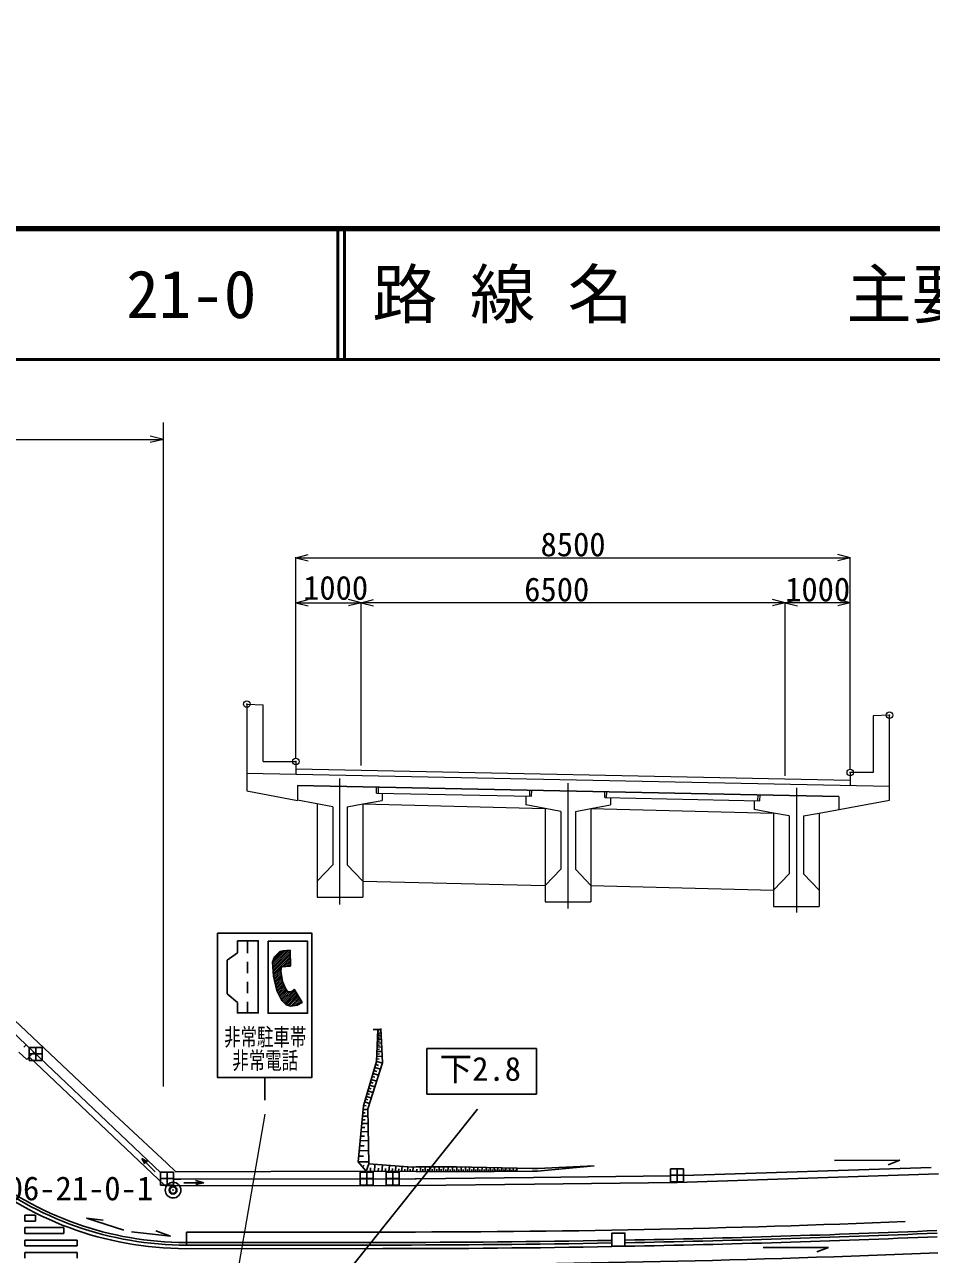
# Model space of a CAD drawing. Units: millimetres, scale not verified, with parts at other scales. Extents: x -2865935 to 4137865, y -6708483 to 4285906.
# Drawn here: x 153732 to 223246, y 301388 to 395666 of the extents above; entities that cross this region are included whole.
import ezdxf
from ezdxf.enums import TextEntityAlignment as Align

# ---------------------------------------------------------------- set-up
doc = ezdxf.new("R2010")
doc.units = ezdxf.units.MM
doc.header["$LTSCALE"] = 1000
doc.header["$PDMODE"] = 32
doc.header["$PDSIZE"] = 500
for name, color, linetype, lineweight in [('M-BGD', 7, 'Continuous', 25), ('M-BMK-OTRS', 5, 'Continuous', 25), ('M-BMK-ROW', 30, 'Continuous', 25), ('M-BMK-SRVR', 3, 'Continuous', 25), ('M-STR-HTXT', 7, 'Continuous', 13), ('M-STR-STRC', 7, 'Continuous', 25), ('M-TTL', 7, 'Continuous', 140), ('M-TTL-LINE', 7, 'Continuous', 50)]:
    doc.layers.add(name, color=color, linetype=linetype, lineweight=lineweight)
doc.layers.add('M-TTL-TXT', color=7, linetype='Continuous')
doc.styles.add('ＭＳ ゴシック', font='')
doc.styles.get('ＭＳ ゴシック').set_extended_font_data('MS Gothic')

msp = doc.modelspace()

# ---------------------------------------------------------------- hatches: boundary and pattern name
at = {"layer": 'M-STR-STRC'}
h = msp.add_hatch(dxfattribs=at)
h.set_pattern_fill('USER', color=256, style=0, pattern_type=2)
h.set_pattern_definition([(45, (174133, 320431), (-141.421, 141.421), []), (45, (174133, 320572), (-141.421, 141.421), [])])
h.paths.add_polyline_path([(174133, 320431), (174616, 320501), (175019, 320702), (174405, 321719), (174173, 321527), (173912, 321517), (173741, 321779), (173509, 322302), (173368, 323097), (173419, 323439), (174103, 323490), (174083, 324707), (173550, 324667), (173308, 324597), (172895, 324204), (172734, 323802), (172815, 322725), (173067, 321628), (173449, 320843), (173791, 320511)])

# ---------------------------------------------------------------- linework, layer by layer
at = {"layer": 'M-BGD'}
for p, q in [((147616, 324373), (160236, 312479)), ((181030, 318716), (181171, 316086)), ((180813, 318640), (180463, 318639)), ((180709, 316165), (180813, 318610)), ((180794, 317724), (180930, 317730)), ((180801, 317864), (181061, 317876)), ((180807, 317993), (180931, 317998)), ((181039, 318641), (180813, 318640)), ((180813, 318518), (180925, 318523)), ((180813, 318121), (181049, 318132)), ((180819, 318237), (180931, 318242)), ((180824, 318354), (181038, 318364)), ((153294, 316886), (153896, 316331)), ((153849, 317450), (153666, 317264)), ((154260, 316718), (154428, 316897)), ((180755, 316933), (181103, 316949)), ((180763, 317103), (180929, 317110)), ((180772, 317273), (181088, 317288)), ((180779, 317428), (180930, 317435)), ((180787, 317583), (181073, 317596)), ((153896, 316331), (154260, 316718)), ((154085, 316535), (164485, 306661)), ((179699, 312773), (180709, 316165)), ((181171, 316086), (180056, 312557)), ((180651, 315949), (180866, 315880)), ((180721, 316184), (181156, 316044)), ((180737, 316558), (181120, 316576)), ((180746, 316745), (180929, 316754)), ((180747, 316380), (180923, 316364)), ((180375, 315029), (180581, 314963)), ((180443, 315254), (180859, 315121)), ((180511, 315485), (180722, 315417)), ((180580, 315715), (181006, 315578)), ((180110, 314144), (180307, 314081)), ((180175, 314361), (180574, 314233)), ((180241, 314582), (180443, 314517)), ((180307, 314803), (180715, 314672)), ((179792, 313085), (180166, 312965)), ((179855, 313293), (180044, 313233)), ((179917, 313502), (180299, 313379)), ((179981, 313714), (180174, 313652)), ((180045, 313927), (180435, 313802)), ((160236, 312479), (164646, 308373)), ((179310, 308484), (179699, 312773)), ((179653, 312239), (179850, 312241)), ((179676, 312493), (180044, 312498)), ((179728, 312792), (179925, 312768)), ((180056, 312557), (180108, 308337)), ((179578, 311421), (180057, 311427)), ((179604, 311703), (179829, 311706)), ((179630, 311985), (180050, 311990)), ((179490, 310450), (179779, 310453)), ((179521, 310796), (180064, 310803)), ((179550, 311108), (179805, 311112)), ((179388, 309335), (180082, 309344)), ((179423, 309719), (179750, 309723)), ((179458, 310103), (180073, 310111)), ((163745, 307719), (162712, 308745)), ((162712, 308745), (163146, 308472)), ((162731, 308745), (162954, 308322)), ((164646, 308373), (165331, 307722)), ((179310, 308484), (180092, 308494)), ((179915, 307759), (179310, 308484)), ((179349, 308910), (179718, 308914)), ((179928, 307759), (180119, 308341)), ((180108, 308337), (183454, 308088)), ((220820, 308602), (215820, 308592)), ((220820, 308602), (219923, 308248)), ((165331, 307722), (179910, 307777)), ((179643, 308089), (179775, 308222)), ((183754, 307741), (179915, 307759)), ((180236, 307757), (180255, 308031)), ((180544, 307756), (180582, 308282)), ((180832, 307754), (180850, 308008)), ((181120, 307753), (181156, 308241)), ((181390, 307751), (181407, 307986)), ((181659, 307750), (181692, 308202)), ((181912, 307748), (181927, 307966)), ((182164, 307747), (182194, 308166)), ((182400, 307746), (182414, 307947)), ((182636, 307745), (182664, 308132)), ((182856, 307743), (182870, 307930)), ((183077, 307742), (183103, 308100)), ((183283, 307741), (183296, 307913)), ((183454, 308088), (183753, 308089)), ((183490, 307740), (183513, 308071)), ((183753, 308089), (186848, 308105)), ((186822, 307727), (183754, 307741)), ((183793, 307741), (183806, 307913)), ((184082, 307741), (184085, 308098)), ((184262, 307741), (184264, 307919)), ((184442, 307741), (184446, 308094)), ((184621, 307741), (184623, 307917)), ((184799, 307741), (184803, 308090)), ((184976, 307741), (184978, 307915)), ((185152, 307741), (185156, 308087)), ((185327, 307741), (185329, 307913)), ((185502, 307741), (185505, 308083)), ((185674, 307741), (185676, 307911)), ((185847, 307741), (185851, 308079)), ((186018, 307741), (186020, 307909)), ((186189, 307741), (186193, 308076)), ((186358, 307741), (186360, 307908)), ((186527, 307741), (186531, 308072)), ((186694, 307741), (186696, 307906)), ((192672, 307773), (186822, 307727)), ((186848, 308105), (192642, 307983)), ((186862, 307741), (186865, 308068)), ((187027, 307741), (187029, 307904)), ((187193, 307741), (187196, 308065)), ((187356, 307742), (187358, 307902)), ((187520, 307742), (187524, 308061)), ((187682, 307742), (187684, 307901)), ((187844, 307742), (187847, 308058)), ((188004, 307742), (188006, 307899)), ((188165, 307742), (188168, 308055)), ((188323, 307742), (188325, 307897)), ((188482, 307742), (188485, 308051)), ((188638, 307742), (188640, 307896)), ((188795, 307742), (188798, 308048)), ((188950, 307742), (188952, 307894)), ((189105, 307742), (189109, 308045)), ((189259, 307742), (189261, 307892)), ((189412, 307742), (189416, 308041)), ((189564, 307742), (189566, 307891)), ((189716, 307742), (189719, 308038)), ((189866, 307742), (189868, 307889)), ((190017, 307742), (190020, 308035)), ((190165, 307742), (190167, 307888)), ((190314, 307742), (190317, 308032)), ((190461, 307742), (190462, 307886)), ((190608, 307742), (190611, 308029)), ((190753, 307742), (190755, 307884)), ((190899, 307742), (190902, 308025)), ((191043, 307742), (191044, 307883)), ((191186, 307742), (191189, 308022)), ((191329, 307742), (191330, 307881)), ((191471, 307742), (191474, 308019)), ((192642, 307983), (193067, 307975)), ((193045, 307775), (192672, 307773)), ((197382, 308181), (193045, 307775)), ((193067, 307975), (197382, 308181)), ((203764, 306907), (223786, 307555)), ((164485, 306661), (165724, 306641)), ((165724, 306641), (183699, 306659)), ((165943, 306884), (167468, 306880)), ((167468, 306880), (166841, 307042)), ((167449, 306880), (166856, 306756)), ((183754, 307189), (183678, 307188)), ((183699, 306659), (183754, 306660)), ((183754, 306660), (192815, 306772)), ((192815, 306772), (203764, 306907)), ((154556, 304388), (154556, 303938)), ((158488, 304161), (159750, 304022)), ((158488, 304161), (161343, 303241)), ((156749, 303439), (156749, 302989)), ((164910, 302790), (161928, 303119)), ((164910, 302790), (163780, 303198)), ((166136, 303099), (181193, 303104)), ((166136, 303099), (166136, 302099)), ((166080, 302300), (181193, 302304)), ((166080, 301827), (181193, 301831)), ((166136, 302099), (181195, 302102)), ((215346, 301929), (210346, 301919)), ((215347, 301929), (210347, 301919)), ((215347, 301929), (214451, 301575))]:
    msp.add_line(p, q, dxfattribs=at)
msp.add_lwpolyline([(198754, 302021), (199754, 302023), (199752, 303023), (198752, 303021)], close=True, dxfattribs=at)
msp.add_lwpolyline([(198754, 302021), (199754, 302023), (199752, 303023), (198752, 303021)], close=True, dxfattribs=at)
for centre, radius, start, end in [((166126, 327586), 25760, 229.33247, 269.90103), ((166131, 327599), 25500, 231.06855, 270.01102), ((166128, 327593), 25293, 231.06446, 269.89101), ((182197, 1245400), 942297, 269.93892, 272.37482), ((180900, 1302102), 1000271, 271.07991, 272.45181), ((180900, 1302102), 999798, 271.08046, 272.45181), ((180900, 1302102), 999998, 271.08027, 272.45181), ((180900, 1302102), 999798, 270.01678, 271.02314), ((180900, 1302102), 999998, 270.01678, 271.02296), ((181005, 1302100), 1000271, 270.0109, 271.01675)]:
    msp.add_arc(centre, radius, start, end, dxfattribs=at)
at = {"layer": 'M-BMK-OTRS'}
for p, q in [((147487, 323522), (153846, 317453)), ((164185, 307652), (153840, 317454)), ((203244, 307421), (192740, 307296)), ((223238, 308050), (204244, 307443)), ((165711, 307153), (165185, 307166)), ((183678, 307188), (165711, 307153)), ((192740, 307296), (183754, 307189))]:
    msp.add_line(p, q, dxfattribs=at)
at = {"layer": 'M-BMK-ROW'}
for p, q in [((155081, 317255), (154081, 317255)), ((154081, 317255), (154081, 316255)), ((154581, 316255), (154581, 317255)), ((155081, 316255), (155081, 317255)), ((155081, 316755), (154081, 316755)), ((154081, 316255), (155081, 316255)), ((165153, 307699), (164153, 307699)), ((164153, 307699), (164153, 306699)), ((164653, 306699), (164653, 307699)), ((165153, 306699), (165153, 307699)), ((180456, 307704), (179456, 307704)), ((179456, 307704), (179456, 306704)), ((179956, 306704), (179956, 307704)), ((180456, 306704), (180456, 307704)), ((182455, 307705), (181455, 307705)), ((181455, 307705), (181455, 306705)), ((181955, 306705), (181955, 307705)), ((182455, 306705), (182455, 307705)), ((204253, 307958), (203253, 307958)), ((203253, 307958), (203253, 306958)), ((204253, 307458), (203253, 307458)), ((203753, 306958), (203753, 307958)), ((204253, 306958), (204253, 307958)), ((165153, 307199), (164153, 307199)), ((164153, 306699), (165153, 306699)), ((180456, 307204), (179456, 307204)), ((179456, 306704), (180456, 306704)), ((182455, 307205), (181455, 307205)), ((181455, 306705), (182455, 306705)), ((203253, 306958), (204253, 306958))]:
    msp.add_line(p, q, dxfattribs=at)
at = {"layer": 'M-BMK-SRVR'}
for radius in [600, 300]:
    msp.add_circle((165113, 306313), radius, dxfattribs=at)
msp.add_point((165113, 306313), dxfattribs=at)
at = {"layer": 'M-STR-HTXT'}
for p, q in [((164369, 314271), (164369, 365166)), ((164369, 363870), (163369, 364120)), ((110142, 363870), (164369, 363870)), ((164369, 363870), (163369, 363620)), ((174524, 354794), (175479, 355032)), ((174524, 339430), (174524, 354844)), ((174524, 354794), (217027, 354794)), ((174524, 354794), (175479, 354555)), ((217027, 354794), (216067, 355034)), ((217027, 354794), (216067, 354554)), ((217027, 338580), (217027, 354844)), ((174524, 351343), (175479, 351582)), ((174524, 339430), (174524, 351393)), ((174524, 351343), (179526, 351343)), ((174524, 351343), (175479, 351105)), ((179526, 351343), (178571, 351582)), ((179526, 351343), (178571, 351105)), ((179526, 351343), (180481, 351582)), ((179526, 338880), (179526, 351393)), ((212026, 351343), (179526, 351343)), ((179526, 351343), (180481, 351105)), ((212026, 351343), (211071, 351582)), ((212026, 351343), (211071, 351105)), ((212026, 351343), (212981, 351582)), ((212026, 338080), (212026, 351393)), ((217027, 351343), (212026, 351343)), ((212026, 351343), (212981, 351105)), ((217027, 351343), (216072, 351582)), ((217027, 351343), (216072, 351105)), ((217027, 340280), (217027, 351393)), ((170774, 343580), (172024, 343530)), ((170774, 343580), (170774, 336915)), ((172024, 339180), (172024, 343530)), ((220027, 342730), (218777, 342680)), ((218777, 342680), (218777, 338330)), ((220027, 336215), (220027, 342730)), ((172024, 339180), (174524, 339180)), ((174524, 339180), (174524, 338180)), ((217027, 337730), (174524, 338580)), ((220027, 337270), (170774, 338255)), ((177900, 328215), (177900, 337862)), ((218777, 338330), (217027, 338330)), ((217027, 338330), (217027, 337330)), ((170774, 336915), (174649, 336197)), ((174649, 337327), (174649, 336197)), ((174649, 337327), (216152, 336498)), ((174649, 337327), (216152, 336497)), ((216152, 336497), (174649, 337327)), ((180700, 336756), (180700, 337206)), ((180700, 336756), (192600, 336518)), ((180850, 336753), (180859, 337203)), ((181150, 336747), (181150, 336197)), ((192450, 336521), (192459, 336971)), ((192600, 336518), (192609, 336968)), ((195401, 327904), (195401, 337512)), ((198201, 336406), (198201, 336856)), ((198351, 336403), (198360, 336853)), ((209951, 336172), (209960, 336621)), ((210101, 336168), (210110, 336618)), ((212902, 337163), (212902, 327593)), ((177350, 335697), (174649, 336198)), ((176149, 335919), (176149, 328762)), ((177350, 335697), (177350, 331262)), ((178450, 335697), (179650, 335919)), ((178450, 335697), (178450, 331262)), ((179650, 335919), (181150, 336197)), ((179650, 335919), (179650, 328762)), ((179650, 335919), (193650, 335569)), ((192150, 336528), (192150, 335847)), ((193650, 335569), (192150, 335847)), ((197151, 335569), (198651, 335847)), ((198201, 336406), (210101, 336168)), ((198651, 336397), (198651, 335847)), ((209651, 336178), (209651, 335497)), ((214652, 335219), (220027, 336215)), ((216152, 336498), (216152, 335497)), ((193650, 335569), (193650, 328412)), ((194851, 335347), (193650, 335569)), ((194851, 335347), (194851, 330912)), ((195951, 335347), (197151, 335569)), ((195951, 335347), (195951, 330912)), ((197151, 335569), (197151, 328412)), ((197151, 335569), (211151, 335219)), ((211151, 335219), (209651, 335497)), ((212352, 334997), (211151, 335219)), ((211151, 335219), (211151, 328062)), ((212352, 334997), (212352, 330562)), ((213452, 334997), (214652, 335219)), ((213452, 334997), (213452, 330562)), ((214652, 335219), (214652, 328062)), ((176149, 330012), (177350, 331262)), ((178450, 331262), (179650, 330012)), ((179650, 330012), (193650, 329662)), ((193650, 329662), (194851, 330912)), ((195951, 330912), (197151, 329662)), ((211151, 329312), (212352, 330562)), ((213452, 330562), (214652, 329312)), ((197151, 329662), (211151, 329312)), ((176149, 328762), (179650, 328762)), ((193650, 328412), (197151, 328412)), ((211151, 328062), (214652, 328062)), ((168226, 289388), (172169, 312133))]:
    msp.add_line(p, q, dxfattribs=at)
for p in [(170774, 343580), (220027, 342730), (174524, 339180), (217027, 338330)]:
    msp.add_point(p, dxfattribs=at)
at = {"layer": 'M-STR-STRC'}
for p, q in [((170052, 324516), (170052, 325427)), ((170812, 325427), (170812, 324486)), ((170052, 324516), (169253, 323932)), ((172895, 324204), (173308, 324597)), ((173308, 324597), (173550, 324667)), ((173550, 324667), (174083, 324707)), ((174083, 324707), (174103, 323490)), ((169253, 323932), (169253, 321356)), ((170812, 323812), (170812, 322956)), ((172734, 323802), (172895, 324204)), ((172815, 322725), (172734, 323802)), ((173419, 323439), (173368, 323097)), ((174103, 323490), (173419, 323439)), ((173067, 321628), (172815, 322725)), ((173368, 323097), (173509, 322302)), ((170812, 322282), (170812, 321417)), ((173449, 320843), (173067, 321628)), ((173509, 322302), (173741, 321779)), ((173741, 321779), (173912, 321517)), ((173912, 321517), (174173, 321527)), ((174173, 321527), (174405, 321719)), ((174405, 321719), (175019, 320702)), ((169253, 321356), (170052, 320702)), ((170812, 320753), (170812, 319906)), ((173791, 320511), (173449, 320843)), ((175019, 320702), (174616, 320501)), ((174133, 320431), (173791, 320511)), ((174616, 320501), (174133, 320431)), ((184579, 317183), (192979, 317183)), ((184579, 313683), (184579, 317183)), ((192979, 317183), (192979, 313683)), ((172137, 314942), (172137, 313203)), ((192979, 313683), (184579, 313683)), ((188452, 312516), (169906, 289297)), ((153754, 304388), (154556, 304388)), ((153754, 303938), (153754, 304388)), ((153754, 303938), (154556, 303938)), ((153754, 303438), (156749, 303439)), ((153754, 302988), (153754, 303438)), ((153754, 302988), (156749, 302989)), ((153754, 302488), (157754, 302489)), ((153754, 302038), (153754, 302488)), ((153754, 302038), (157754, 302039)), ((157754, 302039), (157754, 302489)), ((153754, 301538), (157754, 301539)), ((153754, 301088), (153754, 301538)), ((157754, 301089), (157754, 301539))]:
    msp.add_line(p, q, dxfattribs=at)
for points in [[(168525, 326015), (175750, 326015), (175750, 314942), (168525, 314942)], [(172401, 325398), (175427, 325398), (175427, 319876), (172401, 319876)]]:
    msp.add_lwpolyline(points, close=True, dxfattribs=at)
msp.add_lwpolyline([(170052, 325427), (171638, 325427), (171638, 319906), (170052, 319906), (170052, 320702)], dxfattribs=at)
for centre, radius, start, end in [((314350, 2284006), 2001900, 273.29897, 273.29897), ((314350, 2284006), 2001900, 273.23663, 273.23663), ((314350, 2284006), 2001900, 273.25597, 273.25597), ((314350, 2284006), 2001900, 273.19369, 273.19369), ((314350, 2284006), 2001900, 273.13148, 273.13148), ((314350, 2284006), 2001900, 272.98804, 272.98804), ((314350, 2284006), 2001900, 272.86419, 272.86419), ((314350, 2284006), 2001900, 272.88339, 272.88339), ((314350, 2284006), 2001900, 272.82155, 272.82155), ((314350, 2284006), 2001900, 272.74063, 272.74063), ((314350, 2284006), 2001900, 272.75979, 272.75979), ((314350, 2284006), 2001900, 272.6981, 272.6981), ((314350, 2284006), 2001900, 272.63648, 272.63648), ((314350, 2284006), 2001900, 272.57494, 272.57494), ((314350, 2284006), 1998100, 273.31959, 273.31959), ((314350, 2284006), 1998100, 273.24254, 273.24254), ((314350, 2284006), 1998100, 273.20199, 273.20199), ((314350, 2284006), 1998100, 273.12494, 273.12494), ((314350, 2284006), 1998100, 273.14319, 273.14319), ((314350, 2284006), 1998100, 272.96679, 272.96679), ((314350, 2284006), 1998100, 272.90798, 272.90798), ((314350, 2284006), 1998100, 272.84918, 272.84918), ((314350, 2284006), 1998100, 272.65453, 272.65453), ((314350, 2284006), 1998100, 272.67278, 272.67278), ((314350, 2284006), 1998100, 272.59573, 272.59573), ((314350, 2284006), 1998100, 272.61398, 272.61398), ((314350, 2284006), 1998100, 272.53693, 272.53693), ((314350, 2284006), 1998100, 272.55518, 272.55518), ((314350, 2284006), 1998100, 272.47812, 272.47812), ((314350, 2284006), 1998100, 272.49637, 272.49637), ((314350, 2284006), 1998100, 272.41932, 272.41932), ((323879, 2284379), 1995597, 272.13117, 272.13117), ((180855, 1302113), 1001511, 270.01946, 272.45437)]:
    msp.add_arc(centre, radius, start, end, dxfattribs=at)
at = {"layer": 'M-TTL', "color": 2}
msp.add_line((680000, 380000), (40000, 380000), dxfattribs=at)
at = {"layer": 'M-TTL-LINE'}
for p, q in [((177750, 380000), (177750, 370000)), ((178250, 380000), (178250, 370000)), ((40000, 370000), (680000, 370000))]:
    msp.add_line(p, q, dxfattribs=at)

# ---------------------------------------------------------------- texts
at = {"layer": 'M-BMK-SRVR', "style": 'ＭＳ ゴシック'}
msp.add_text('006-21-0-1', height=1833, dxfattribs=at).set_placement((151116, 304987), align=Align.BOTTOM_LEFT)
at = {"layer": 'M-STR-HTXT', "style": 'ＭＳ ゴシック'}
for s, p in [('8500', (195776, 355819)), ('1000', (177575, 352493)), ('6500', (194525, 352368)), ('1000', (214527, 352368))]:
    msp.add_text(s, height=1833, dxfattribs=at).set_placement(p, align=Align.MIDDLE_CENTER)
at = {"layer": 'M-STR-STRC', "style": 'ＭＳ ゴシック', "width": 0.7}
for s, p in [('非常駐車帯', (172179, 318056)), ('非常電話', (172179, 316260))]:
    msp.add_text(s, height=1320, dxfattribs=at).set_placement(p, align=Align.MIDDLE_CENTER)
at = {"layer": 'M-STR-STRC', "style": 'ＭＳ ゴシック'}
msp.add_text('下2.8', height=1833, dxfattribs=at).set_placement((188665, 314146), align=Align.BOTTOM_CENTER)
at = {"layer": 'M-TTL-TXT', "style": 'ＭＳ ゴシック'}
for s, p in [('路 線 名', (180380, 375000)), ('主要地方道山口宇部線', (216734, 375000)), ('21-0', (161521, 375000))]:
    msp.add_text(s, height=3666, dxfattribs=at).set_placement(p, align=Align.MIDDLE_LEFT)

doc.saveas('drawing.dxf')
